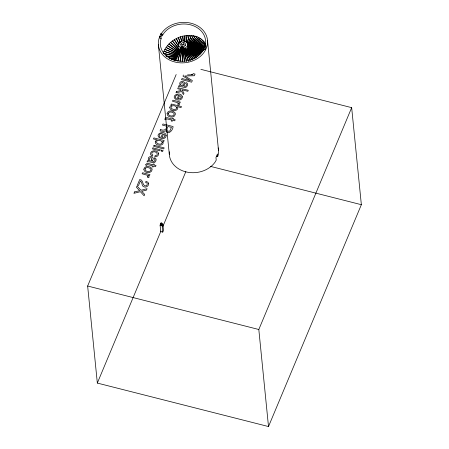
<?xml version="1.0" encoding="UTF-8"?>
<svg xmlns="http://www.w3.org/2000/svg" width="449" height="449" viewBox="0 0 449 449"><rect width="100%" height="100%" fill="white"/><g stroke="black" fill="none" stroke-linecap="round" stroke-linejoin="round"><path stroke-width="0.67" d="M184.881 41.325L184.887 35.797C192.447 34.382 202.05 36.661 205.446 44.255M182.305 61.502L182.704 47.353L181.306 46.146L175.649 60.475L176.743 60.823M184.719 41.858L184.887 35.797C175.312 37.138 166.45 43.873 163.223 53.094M180.116 61.143L181.761 46.584L177.838 61.171L181.306 46.146M186.217 42.408L187.07 35.46L186.071 42.212M180.139 61.159L182.232 46.988L182.283 61.485M187.115 43.94L189.203 35.46L187.244 42.756M161.152 38.563L160.972 36.751L162.089 34.079L160.865 33.765L159.749 36.442L159.928 38.255L161.152 38.563L160.512 40.769A22.703 18.594 -5.7 0 0 175.486 60.452L179.808 61.165A22.703 18.594 -5.7 0 0 202.482 51.433L203.633 49.351L203.448 47.538L204.57 44.866L205.794 45.175L205.973 46.988L204.856 49.665L203.633 49.351M216.474 156.213L217.72 156.533L218.315 154.473A24.684 20.216 -5.7 0 0 218.119 147.884M187.48 45.759L191.325 35.482L187.727 44.603M182.35 46.55L183.955 42.711M200.877 69.348L351.668 107.648L361.355 204.699L268.502 426.55L97.332 383.076L87.645 286.024L176.171 74.523M183.461 75.011L182.99 76.139L190.522 80.713L181.991 78.524L181.536 79.608L191.661 82.178L192.34 80.562L184.786 75.982L194.361 75.729L195.046 74.096L193.019 73.58M204.856 49.665L204.677 47.852L205.794 45.175M161.808 223.686L162.824 223.944L163.47 230.421L162.763 232.116L160.731 231.6L160.085 225.123L160.793 223.428M161.101 225.381L161.14 223.686M162.763 232.116L162.117 225.639L162.824 223.944M97.332 383.076L160.95 231.078M162.847 226.549L185.858 171.574M268.502 426.55L258.815 329.499L351.668 107.648M187.654 46.971L193.323 35.825L187.62 46.617M187.839 47.6L195.298 36.189L187.94 47.139M187.901 48.133L197.083 36.852L188.019 47.757M187.777 48.644L198.84 37.536L188.008 48.234M188.069 48.632L200.333 38.474L187.839 48.683M188.103 48.688L201.803 39.428L187.738 49.036L202.954 40.601L187.907 49.025L204.497 46.18L187.783 49.194L185.476 48.812L182.704 47.353L184.371 61.109M187.907 49.025L204.076 41.785L188.03 49.025L204.839 43.132L188.114 49.042L205.569 44.479L188.153 49.081L203.442 47.65L188.109 49.126L203.352 48.919M183.439 48.335L185.123 47.92A4.541 3.721 -5.7 0 0 186.941 42.464A4.541 3.721 -5.7 0 0 180.189 41.903A4.541 3.721 -5.7 0 0 180.133 47.51M173.886 60.396L175.969 60.121M174.599 60.789L175.986 60.66M171.136 59.335L175.997 59.083M187.553 74.899L193.014 74.753L191.566 74.399M203.341 48.924L188.019 49.154L203.925 50.226L187.884 49.177L202.768 51.422L187.71 49.194L201.612 52.499M172.511 59.666L175.98 59.622M169.116 57.848L177.445 58.089M169.093 58.117L176.698 58.628M166.035 55.895L176.928 57.107M166.018 56.024L176.839 57.657M177.81 56.282L163.79 53.526L177.681 56.855M201.573 52.499L187.497 49.199L200.686 53.554M159.749 36.442L160.972 36.751M203.448 47.538L204.677 47.852M180.852 44.047L185.454 45.214A2.441 1.998 -5.7 0 0 182.698 42.677A2.441 1.998 -5.7 0 0 181.306 46A2.441 1.998 -5.7 0 0 185.454 45.214M210.564 166.399L361.355 204.699M160.085 225.123L162.117 225.639M87.645 286.024L258.815 329.499M177.995 55.384L163.992 51.36L177.843 55.94M200.765 53.594L187.244 49.188L199.861 54.632M178.332 54.52L164.89 49.339L178.141 55.059M199.805 54.626L186.952 49.16L198.626 55.519M178.646 53.65L166.141 47.471L178.433 54.166M198.683 55.575L186.627 49.109L197.498 56.445M179.1 52.847L167.415 45.624L178.859 53.341M197.543 56.507L186.268 49.042L196.64 57.629M179.538 52.028L168.992 43.98L178.848 52.14M196.578 57.612L185.886 48.935L195.107 58.325M179.6 50.827L170.592 42.358L179.331 51.248M194.642 57.904L185.476 48.812L193.457 58.881M179.274 48.952L172.438 40.988L179.578 49.996M193.379 58.853L185.044 48.655L192.099 59.902M178.96 46.488L174.296 39.641L178.753 46.747M192.088 59.953L184.595 48.464L190.213 60.205M179.162 43.968L176.339 38.586L178.999 44.148M190.191 60.256L184.135 48.239L188.546 61.131M180.302 42.565L178.388 37.559L180.15 42.717M188.501 61.109L183.663 47.981L186.481 61.154M181.716 41.544L180.543 36.84L181.531 41.454M186.442 61.126L183.181 47.684L184.416 61.137M183.293 40.977L182.704 36.156L183.13 40.865M207.55 40.663L218.517 150.499M217.72 156.533L217.456 153.94L215.963 157.509L216.222 160.102L215.15 162.038A24.684 20.216 -5.7 0 1 186.565 172.029A24.684 20.216 -5.7 0 1 169.34 151.768M162.089 34.079L162.274 35.892L163.419 33.815A22.703 18.594 -5.7 0 1 190.415 24.79A22.703 18.594 -5.7 0 1 205.395 44.473M160.865 33.765L160.989 34.977M158.351 44.58L166.68 128.004M166.815 129.391L169.312 154.417M161.881 224.219A0.567 0.466 -5.7 0 1 161.859 224.848A0.567 0.466 -5.7 0 1 161.096 224.91A0.567 0.466 -5.7 0 1 160.989 224.287M160.59 34.842A24.678 20.216 -5.7 0 1 202.622 29.786A24.678 20.216 -5.7 0 1 186.762 62.501A24.678 20.216 -5.7 0 1 159.687 36.711M169.761 107.305C169.711 111.902 179.796 111.644 177.389 106.66L181.059 107.592L181.48 106.587L171.327 104.005L170.923 104.959L171.872 105.201L170.311 106.076L169.761 107.305M148.625 183.467C148.888 185.785 146.469 187.643 144.286 186.969C141.278 186.391 142.647 182.3 140.408 180.969L138.528 185.459L137.355 185.162L139.718 179.521C143.562 179.746 142.092 184.517 144.707 185.813C147.278 186.784 148.546 182.524 145.56 182.389L146.004 181.34L147.94 182.266L148.625 183.467M152.497 160.809L152.654 161.376C154.304 162.611 156.213 159.187 154.114 158.677L154.518 157.711C157.324 158.166 156.106 162.308 153.872 162.69C151.386 162.454 148.911 161.331 147.053 161.898L147.536 160.725L148.765 160.489C145.897 155.315 155.921 155.202 152.497 160.809M183.961 85.641L184.118 86.208C185.768 87.443 187.676 84.014 185.577 83.503L185.981 82.543C188.788 82.998 187.57 87.14 185.336 87.521C182.85 87.286 180.375 86.163 178.517 86.73L178.999 85.557L180.229 85.321C177.361 80.147 187.385 80.034 183.961 85.641M158.66 153.62C158.806 155.663 156.645 157.167 154.737 156.589L155.158 155.584C159.709 155.556 156.084 150.499 153.019 151.981A1.616 1.325 -5.7 0 0 151.958 152.638L151.796 154.153L152.868 155.006L152.447 156.011L151.302 155.382A2.688 2.2 -5.7 0 1 150.516 154.159C150.174 149.652 157.823 149.826 158.66 153.62M166.214 135.424C166.315 138.236 162.835 139.325 160.613 138.303L162.499 133.791C160.456 132.584 157.728 135.649 160.097 136.951L159.67 137.966C153.928 133.808 165.159 129.621 166.214 135.424M182.356 96.861C182.457 99.672 178.977 100.761 176.754 99.74L178.64 95.233C176.597 94.021 173.87 97.085 176.238 98.387L175.812 99.403C170.07 95.244 181.301 91.057 182.356 96.861M165.064 135.637L164.362 137.125L162.044 137.489L163.475 134.071L164.283 134.436L165.064 135.637M181.205 97.074L180.504 98.561L178.186 98.926L179.617 95.508L180.425 95.873L181.205 97.074M176.771 107.659C176.541 110.493 171.827 109.775 170.957 107.693C171.002 104.724 176.199 105.24 176.771 107.659M143.826 169.189C143.697 173.241 151.302 174.105 152.048 169.947A3.233 2.649 -5.7 0 0 151.639 168.201C149.702 165.833 144.539 165.608 143.826 169.189M167.079 113.631C166.955 117.683 174.56 118.547 175.306 114.388A3.233 2.649 -5.7 0 0 174.891 112.643C172.955 110.274 167.791 110.05 167.079 113.631M147.816 176.261L147.497 177.321L148.81 177.652L149.09 176.715L148.243 175.29L149.517 175.61L149.932 174.627L142.546 172.753L142.114 173.791L147.059 175.161L147.816 176.261M178.18 103.708L177.866 104.763L179.179 105.1L179.46 104.162L178.612 102.731L179.886 103.057L180.296 102.075L172.916 100.2L172.483 101.233L177.428 102.602L178.18 103.708M155.259 141.845C154.843 146.587 165.496 146.29 162.768 141.278L163.75 141.525L164.171 140.52L153.878 137.905L153.446 138.937L157.217 139.897L155.758 140.79L155.259 141.845M145.796 164.761L145.729 165.153L146.711 165.4L147.345 164.536L152.508 165.788L152.099 166.77L153.109 167.028L153.524 166.046L155.584 166.568L156.022 165.524L153.962 165.002L154.31 164.166L153.294 163.907L152.946 164.744C150.987 164.895 146.795 161.601 145.796 164.761M164.946 119.007L164.878 119.4L165.861 119.647L166.495 118.783L171.658 120.035L171.249 121.017L172.264 121.275L172.674 120.293L174.734 120.815L175.172 119.771L173.112 119.249L173.46 118.413L172.444 118.16L172.096 118.991C170.137 119.148 165.945 115.848 164.946 119.007M151.633 159.973L151.566 161.146C145.762 160.793 152.682 154.164 151.633 159.973M183.097 84.805L183.024 85.978C177.226 85.624 184.146 78.996 183.097 84.805M162.302 142.456C161.747 145.128 157.234 144.398 156.443 142.249C156.583 139.263 161.842 140.082 162.302 142.456M166.865 129.155L166.719 130.524L167.118 131.013L169.307 131.293L169.991 130.693L171.434 127.393L167.971 126.511L166.865 129.155M145.078 168.83C144.325 171.664 150.421 172.837 150.915 169.834A1.79 1.465 -5.7 0 0 150.494 168.695C149.079 167.544 146.06 166.787 145.078 168.83M168.33 113.271C167.578 116.106 173.679 117.279 174.173 114.276A1.79 1.465 -5.7 0 0 173.746 113.131C172.332 111.981 169.312 111.223 168.33 113.271M134.526 191.919L133.931 193.339L140.363 191.689L144.112 195.775L144.685 194.411L141.704 191.291L146.481 190.123L147.076 188.692L140.958 190.269L137.035 185.931L136.457 187.312L139.639 190.707L134.526 191.919M152.957 147.884L152.52 148.939L159.866 150.802L160.304 149.753L152.957 147.884M154.041 145.302L153.609 146.335L163.728 148.905L164.166 147.873L154.041 145.302M160.619 129.581L160.035 130.979L164.098 131.383L165.642 130.738C168.078 135.772 173.162 130.087 173.089 126.545L162.965 123.975L162.487 125.119L166.832 126.22C166.63 130.064 163.61 130.85 160.619 129.581M176.558 91.506L176.002 92.825L181.66 91.512L183.439 94.571L183.995 93.246L181.968 89.8L187.845 91.293L188.26 90.3L178.141 87.729L177.72 88.722L180.492 89.424L181.082 90.535L176.558 91.506M161.674 150.101L161.236 151.15L162.639 151.509L163.082 150.46L161.674 150.101M161.006 223.636A0.567 0.466 -5.7 0 0 161.893 223.254A0.567 0.466 -5.7 0 0 161.079 222.827A0.567 0.466 -5.7 0 0 161.006 223.636"/></g></svg>
